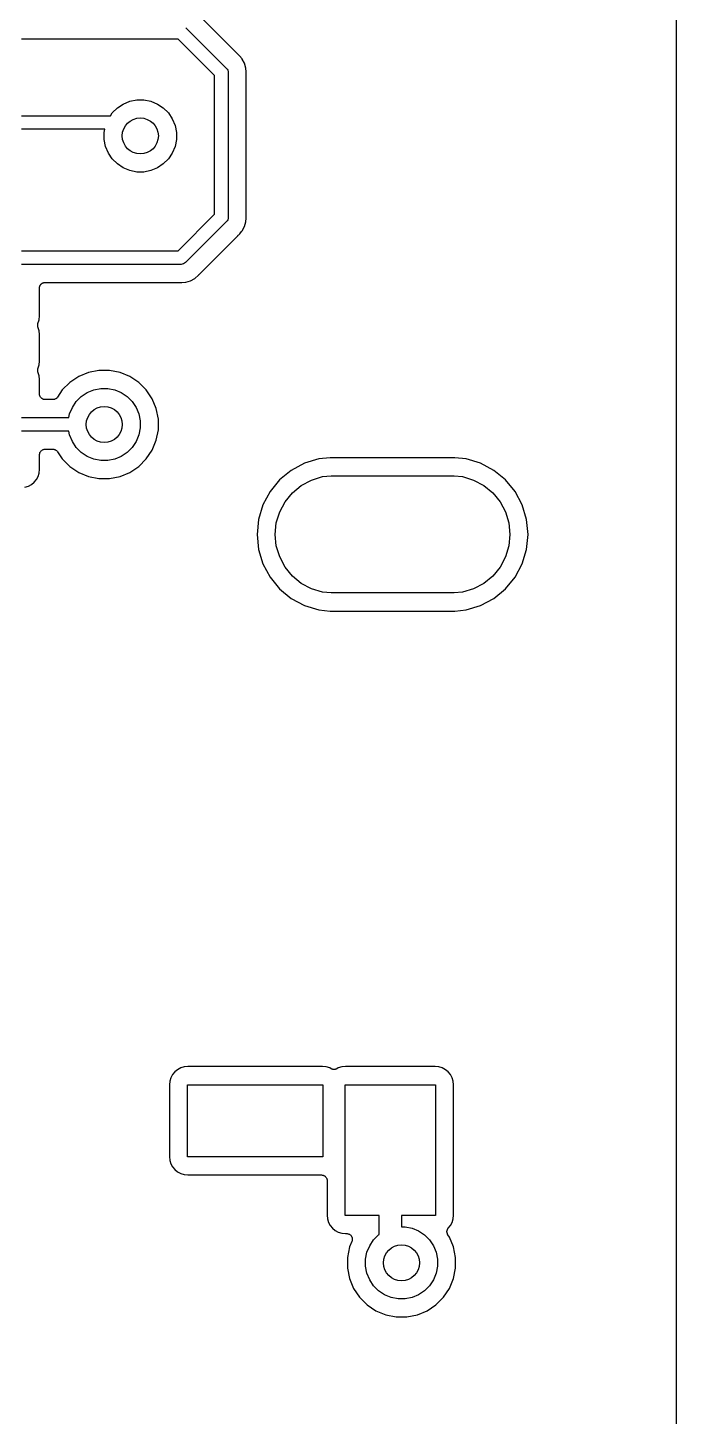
# Model space of a CAD drawing. Extents: x 113.2 to 188.8, y -123.8 to -78.2.
# Drawn here: x 181.65 to 188.85, y -106.2 to -90.8 of the extents above; entities that cross this region are included whole.
import ezdxf

# ---------------------------------------------------------------- set-up
doc = ezdxf.new("R2010")
doc.units = 0
doc.layers.add('BLACK', color=7, linetype='CONTINUOUS')

msp = doc.modelspace()

# ---------------------------------------------------------------- linework, layer by layer
at = {"layer": 'BLACK', "linetype": 'CONTINUOUS'}
for p, q in [((188.849, -78.2135), (188.849, -123.786)), ((183.983, -91.0938), (183.556, -90.6673)), ((183.406, -90.7996), (183.85, -91.2444)), ((183.319, -90.925), (181.58, -90.925)), ((183.725, -91.3311), (183.319, -90.925)), ((183.985, -91.0955), (183.983, -91.0938)), ((183.987, -91.0974), (183.985, -91.0955)), ((183.987, -91.098), (183.987, -91.0974)), ((183.995, -91.1046), (183.987, -91.098)), ((184.002, -91.1127), (183.995, -91.1046)), ((184.029, -91.1457), (184.002, -91.1127)), ((184.002, -91.1127), (184.002, -91.1127)), ((184.03, -91.1465), (184.029, -91.1457)), ((184.029, -91.1457), (184.029, -91.1457)), ((184.055, -91.1943), (184.03, -91.1465)), ((183.725, -92.8689), (183.725, -91.3311)), ((183.85, -91.2444), (183.853, -91.2467)), ((183.853, -91.2467), (183.863, -91.2581)), ((183.863, -91.2581), (183.87, -91.2712)), ((183.87, -91.2712), (183.874, -91.2853)), ((183.874, -91.2853), (183.875, -91.2963)), ((183.875, -91.2963), (183.875, -91.2963)), ((183.875, -91.2963), (183.875, -91.3)), ((183.875, -91.3), (183.875, -91.3037)), ((183.875, -91.3037), (183.875, -92.8963)), ((184.071, -91.2461), (184.055, -91.1943)), ((184.075, -91.2894), (184.071, -91.2461)), ((184.075, -91.2896), (184.075, -91.2894)), ((184.076, -91.3), (184.075, -91.2896)), ((184.075, -91.3104), (184.076, -91.3)), ((184.075, -91.3131), (184.075, -91.3104)), ((184.075, -91.3157), (184.075, -91.3131)), ((184.075, -91.3166), (184.075, -91.3157)), ((184.075, -92.8834), (184.075, -91.3166)), ((182.645, -91.6893), (182.711, -91.6455)), ((182.711, -91.6455), (182.783, -91.6154)), ((182.783, -91.6154), (182.861, -91.6)), ((182.861, -91.6), (182.939, -91.6)), ((182.939, -91.6), (183.017, -91.6154)), ((183.017, -91.6154), (183.089, -91.6455)), ((183.089, -91.6455), (183.155, -91.6893)), ((181.58, -91.775), (182.569, -91.775)), ((182.569, -91.775), (182.589, -91.745)), ((182.589, -91.745), (182.645, -91.6893)), ((183.155, -91.6893), (183.211, -91.745)), ((183.211, -91.745), (183.254, -91.8105)), ((182.507, -91.925), (181.58, -91.925)), ((182.5, -91.9606), (182.507, -91.925)), ((183.254, -91.8105), (183.285, -91.8833)), ((183.285, -91.8833), (183.3, -91.9606)), ((182.5, -92.0394), (182.5, -91.9606)), ((182.515, -92.1167), (182.5, -92.0394)), ((183.3, -92.0394), (183.285, -92.1167)), ((183.3, -91.9606), (183.3, -92.0394)), ((182.546, -92.1895), (182.515, -92.1167)), ((182.589, -92.255), (182.546, -92.1895)), ((182.645, -92.3107), (182.589, -92.255)), ((183.211, -92.255), (183.155, -92.3107)), ((183.254, -92.1895), (183.211, -92.255)), ((183.285, -92.1167), (183.254, -92.1895)), ((182.711, -92.3545), (182.645, -92.3107)), ((182.783, -92.3846), (182.711, -92.3545)), ((182.861, -92.4), (182.783, -92.3846)), ((182.939, -92.4), (182.861, -92.4)), ((183.017, -92.3846), (182.939, -92.4)), ((183.089, -92.3545), (183.017, -92.3846)), ((183.155, -92.3107), (183.089, -92.3545)), ((183.319, -93.275), (183.725, -92.8689)), ((183.85, -92.9556), (183.406, -93.4004)), ((183.853, -92.9533), (183.85, -92.9556)), ((183.863, -92.9419), (183.853, -92.9533)), ((183.87, -92.9288), (183.863, -92.9419)), ((183.874, -92.9147), (183.87, -92.9288)), ((183.875, -92.9037), (183.874, -92.9147)), ((183.875, -92.8963), (183.875, -92.9)), ((183.875, -92.9), (183.875, -92.9037)), ((183.875, -92.9037), (183.875, -92.9037)), ((184.03, -93.0535), (184.055, -93.0057)), ((184.055, -93.0057), (184.071, -92.9539)), ((184.071, -92.9539), (184.075, -92.9104)), ((184.075, -92.8861), (184.075, -92.8834)), ((184.075, -92.8887), (184.075, -92.8861)), ((184.075, -92.8896), (184.075, -92.8887)), ((184.076, -92.9), (184.075, -92.8896)), ((184.075, -92.9104), (184.076, -92.9)), ((184.075, -92.9104), (184.075, -92.9104)), ((183.556, -93.5327), (183.983, -93.1062)), ((183.983, -93.1056), (183.985, -93.1039)), ((183.983, -93.1062), (183.983, -93.1056)), ((183.985, -93.1039), (183.987, -93.102)), ((183.987, -93.102), (183.995, -93.0954)), ((183.995, -93.0954), (184.005, -93.0841)), ((184.005, -93.0841), (184.024, -93.0606)), ((184.024, -93.0606), (184.03, -93.0535)), ((184.024, -93.0606), (184.024, -93.0606)), ((181.58, -93.275), (183.319, -93.275)), ((183.346, -93.425), (181.58, -93.425)), ((183.35, -93.4254), (183.346, -93.425)), ((183.354, -93.425), (183.35, -93.4254)), ((183.365, -93.4239), (183.354, -93.425)), ((183.354, -93.425), (183.354, -93.425)), ((183.379, -93.4196), (183.365, -93.4239)), ((183.392, -93.4127), (183.379, -93.4196)), ((183.403, -93.4033), (183.392, -93.4127)), ((183.406, -93.4004), (183.403, -93.4033)), ((181.793, -93.6502), (181.795, -93.6475)), ((181.795, -93.6475), (181.797, -93.6455)), ((181.797, -93.6455), (181.799, -93.6433)), ((181.799, -93.6433), (181.801, -93.6412)), ((181.801, -93.6412), (181.804, -93.6389)), ((181.804, -93.6389), (181.806, -93.6373)), ((181.806, -93.6373), (181.808, -93.6355)), ((181.808, -93.6355), (181.811, -93.634)), ((181.811, -93.634), (181.814, -93.6322)), ((181.814, -93.6322), (181.816, -93.6311)), ((181.816, -93.6311), (181.819, -93.6297)), ((181.819, -93.6297), (181.822, -93.6288)), ((181.822, -93.6288), (181.825, -93.6276)), ((181.825, -93.6276), (181.828, -93.627)), ((181.828, -93.627), (181.831, -93.6262)), ((181.831, -93.6262), (181.834, -93.6259)), ((181.834, -93.6259), (181.837, -93.6253)), ((181.837, -93.6253), (181.84, -93.6253)), ((181.84, -93.6253), (181.843, -93.625)), ((181.843, -93.625), (183.333, -93.625)), ((183.333, -93.625), (183.334, -93.625)), ((183.334, -93.625), (183.337, -93.6253)), ((183.337, -93.6253), (183.34, -93.6253)), ((183.34, -93.6253), (183.35, -93.6263)), ((183.35, -93.6263), (183.36, -93.6253)), ((183.36, -93.6253), (183.361, -93.6253)), ((183.361, -93.6253), (183.404, -93.621)), ((183.404, -93.621), (183.456, -93.6053)), ((183.456, -93.6053), (183.504, -93.5798)), ((183.504, -93.5798), (183.545, -93.5454)), ((183.545, -93.5454), (183.552, -93.5373)), ((183.552, -93.5373), (183.553, -93.5366)), ((183.553, -93.5366), (183.555, -93.5348)), ((183.555, -93.5348), (183.556, -93.5327)), ((181.78, -93.6809), (181.781, -93.6781)), ((181.78, -93.6842), (181.78, -93.6809)), ((181.78, -93.6874), (181.78, -93.6842)), ((181.78, -93.6903), (181.78, -93.6874)), ((181.78, -93.6931), (181.78, -93.6903)), ((181.78, -93.694), (181.78, -93.6931)), ((181.781, -93.7031), (181.78, -93.694)), ((181.781, -93.6752), (181.782, -93.6721)), ((181.781, -93.6781), (181.781, -93.6752)), ((181.781, -93.9969), (181.781, -93.7031)), ((181.782, -93.6721), (181.783, -93.6689)), ((181.783, -93.6689), (181.784, -93.6662)), ((181.784, -93.6662), (181.785, -93.6635)), ((181.785, -93.6635), (181.787, -93.6606)), ((181.787, -93.6606), (181.788, -93.6576)), ((181.788, -93.6576), (181.789, -93.6552)), ((181.789, -93.6552), (181.791, -93.6527)), ((181.791, -93.6527), (181.793, -93.6502)), ((181.762, -94.0931), (181.763, -94.0874)), ((181.762, -94.0934), (181.762, -94.0931)), ((181.762, -94.0938), (181.762, -94.0934)), ((181.762, -94.0995), (181.762, -94.0938)), ((181.762, -94.1053), (181.762, -94.0995)), ((181.762, -94.1057), (181.762, -94.1053)), ((181.762, -94.1061), (181.762, -94.1057)), ((181.763, -94.1117), (181.762, -94.1061)), ((181.763, -94.0874), (181.764, -94.0818)), ((181.764, -94.0818), (181.777, -94.0392)), ((181.777, -94.0392), (181.781, -93.9969)), ((181.764, -94.1174), (181.763, -94.1117)), ((181.764, -94.1181), (181.764, -94.1174)), ((181.764, -94.1182), (181.764, -94.1181)), ((181.764, -94.1181), (181.764, -94.1181)), ((181.764, -94.1181), (181.764, -94.1181)), ((181.777, -94.1608), (181.764, -94.1182)), ((181.781, -94.2031), (181.777, -94.1608)), ((181.781, -94.4969), (181.781, -94.2031)), ((181.764, -94.5818), (181.777, -94.5392)), ((181.777, -94.5392), (181.781, -94.4969)), ((181.762, -94.5931), (181.763, -94.5874)), ((181.762, -94.5934), (181.762, -94.5931)), ((181.762, -94.5938), (181.762, -94.5934)), ((181.762, -94.5995), (181.762, -94.5938)), ((181.762, -94.6053), (181.762, -94.5995)), ((181.762, -94.6057), (181.762, -94.6053)), ((181.762, -94.6061), (181.762, -94.6057)), ((181.763, -94.6117), (181.762, -94.6061)), ((181.763, -94.5874), (181.764, -94.5818)), ((181.764, -94.6174), (181.763, -94.6117)), ((181.764, -94.6181), (181.764, -94.6174)), ((181.764, -94.6182), (181.764, -94.6181)), ((181.764, -94.6181), (181.764, -94.6181)), ((181.764, -94.6181), (181.764, -94.6181)), ((181.777, -94.6608), (181.764, -94.6182)), ((181.781, -94.7031), (181.777, -94.6608)), ((181.781, -94.8621), (181.781, -94.7031)), ((182.216, -94.6683), (182.118, -94.7339)), ((182.325, -94.6231), (182.216, -94.6683)), ((182.441, -94.6), (182.325, -94.6231)), ((182.559, -94.6), (182.441, -94.6)), ((182.675, -94.6231), (182.559, -94.6)), ((182.784, -94.6683), (182.675, -94.6231)), ((182.882, -94.7339), (182.784, -94.6683)), ((181.782, -94.8681), (181.781, -94.8621)), ((181.782, -94.8739), (181.782, -94.8681)), ((181.782, -94.8741), (181.782, -94.8739)), ((181.782, -94.8744), (181.782, -94.8741)), ((181.784, -94.8799), (181.782, -94.8744)), ((181.786, -94.8857), (181.784, -94.8799)), ((182.034, -94.8175), (181.981, -94.8971)), ((182.118, -94.7339), (182.034, -94.8175)), ((182.245, -94.8893), (182.311, -94.8455)), ((182.311, -94.8455), (182.383, -94.8154)), ((182.383, -94.8154), (182.461, -94.8)), ((182.461, -94.8), (182.539, -94.8)), ((182.539, -94.8), (182.617, -94.8154)), ((182.617, -94.8154), (182.689, -94.8455)), ((182.689, -94.8455), (182.755, -94.8893)), ((182.966, -94.8175), (182.882, -94.7339)), ((183.032, -94.9158), (182.966, -94.8175)), ((181.786, -94.8859), (181.786, -94.8857)), ((181.786, -94.8861), (181.786, -94.8859)), ((181.789, -94.8913), (181.786, -94.8861)), ((181.792, -94.8966), (181.789, -94.8913)), ((181.792, -94.8967), (181.792, -94.8966)), ((181.792, -94.8969), (181.792, -94.8967)), ((181.796, -94.9015), (181.792, -94.8969)), ((181.799, -94.9061), (181.796, -94.9015)), ((181.799, -94.9063), (181.799, -94.9061)), ((181.8, -94.9064), (181.799, -94.9063)), ((181.804, -94.9102), (181.8, -94.9064)), ((181.809, -94.914), (181.804, -94.9102)), ((181.809, -94.9141), (181.809, -94.914)), ((181.809, -94.9143), (181.809, -94.9141)), ((181.814, -94.9171), (181.809, -94.9143)), ((181.819, -94.9199), (181.814, -94.9171)), ((181.82, -94.92), (181.819, -94.9199)), ((181.82, -94.9201), (181.82, -94.92)), ((181.825, -94.9218), (181.82, -94.9201)), ((181.831, -94.9236), (181.825, -94.9218)), ((181.831, -94.9237), (181.831, -94.9236)), ((181.837, -94.9243), (181.831, -94.9237)), ((181.831, -94.9237), (181.831, -94.9237)), ((181.843, -94.925), (181.837, -94.9243)), ((181.844, -94.925), (181.843, -94.925)), ((181.929, -94.925), (181.844, -94.925)), ((181.844, -94.925), (181.844, -94.925)), ((181.844, -94.925), (181.844, -94.925)), ((181.844, -94.925), (181.844, -94.925)), ((181.934, -94.9244), (181.929, -94.925)), ((181.94, -94.9239), (181.934, -94.9244)), ((181.941, -94.9238), (181.94, -94.9238)), ((181.94, -94.9238), (181.94, -94.9239)), ((181.946, -94.9221), (181.941, -94.9238)), ((181.952, -94.9205), (181.946, -94.9221)), ((181.958, -94.9175), (181.952, -94.9203)), ((181.952, -94.9203), (181.952, -94.9203)), ((181.952, -94.9203), (181.952, -94.9205)), ((181.963, -94.9148), (181.958, -94.9175)), ((181.968, -94.9108), (181.963, -94.9145)), ((181.963, -94.9145), (181.963, -94.9146)), ((181.963, -94.9146), (181.963, -94.9148)), ((181.972, -94.9072), (181.968, -94.9108)), ((181.973, -94.9069), (181.972, -94.9072)), ((181.977, -94.9023), (181.973, -94.9067)), ((181.973, -94.9067), (181.973, -94.9069)), ((181.98, -94.8978), (181.977, -94.9023)), ((181.981, -94.8973), (181.98, -94.8978)), ((181.981, -94.8971), (181.981, -94.8973)), ((181.981, -94.8973), (181.981, -94.8973)), ((181.981, -94.8973), (181.981, -94.8973)), ((182.115, -95.0833), (182.146, -95.0105)), ((182.146, -95.0105), (182.189, -94.945)), ((182.189, -94.945), (182.245, -94.8893)), ((182.755, -94.8893), (182.811, -94.945)), ((182.811, -94.945), (182.854, -95.0105)), ((182.854, -95.0105), (182.885, -95.0833)), ((183.077, -95.025), (183.032, -94.9158)), ((183.1, -95.1409), (183.077, -95.025)), ((181.58, -95.125), (182.107, -95.125)), ((182.107, -95.125), (182.115, -95.0833)), ((182.885, -95.0833), (182.9, -95.1606)), ((182.9, -95.1606), (182.9, -95.2394)), ((183.1, -95.2591), (183.1, -95.1409)), ((182.107, -95.275), (181.58, -95.275)), ((182.115, -95.3167), (182.107, -95.275)), ((182.146, -95.3895), (182.115, -95.3167)), ((182.885, -95.3167), (182.854, -95.3895)), ((182.9, -95.2394), (182.885, -95.3167)), ((183.077, -95.375), (183.1, -95.2591)), ((181.796, -95.4978), (181.8, -95.4933)), ((181.8, -95.4929), (181.805, -95.4892)), ((181.8, -95.4931), (181.8, -95.4929)), ((181.8, -95.4933), (181.8, -95.4931)), ((181.805, -95.4892), (181.809, -95.4855)), ((181.809, -95.4855), (181.81, -95.4854)), ((181.81, -95.4853), (181.815, -95.4825)), ((181.81, -95.4854), (181.81, -95.4853)), ((181.815, -95.4825), (181.82, -95.4797)), ((181.82, -95.4797), (181.821, -95.4796)), ((181.82, -95.4797), (181.82, -95.4797)), ((181.821, -95.4796), (181.826, -95.4779)), ((181.826, -95.4779), (181.832, -95.4762)), ((181.832, -95.4761), (181.838, -95.4756)), ((181.832, -95.4762), (181.832, -95.4761)), ((181.832, -95.4762), (181.832, -95.4762)), ((181.838, -95.4756), (181.844, -95.475)), ((181.844, -95.475), (181.929, -95.475)), ((181.929, -95.475), (181.929, -95.475)), ((181.929, -95.475), (181.929, -95.475)), ((181.929, -95.475), (181.929, -95.475)), ((181.929, -95.475), (181.929, -95.475)), ((181.929, -95.475), (181.935, -95.4757)), ((181.935, -95.4757), (181.941, -95.4763)), ((181.941, -95.4763), (181.941, -95.4763)), ((181.941, -95.4763), (181.942, -95.4764)), ((181.942, -95.4764), (181.947, -95.4781)), ((181.947, -95.4781), (181.953, -95.4798)), ((181.953, -95.4798), (181.953, -95.48)), ((181.953, -95.48), (181.953, -95.4801)), ((181.953, -95.4801), (181.958, -95.4829)), ((181.958, -95.4829), (181.964, -95.4857)), ((181.964, -95.4857), (181.964, -95.4858)), ((181.964, -95.4858), (181.964, -95.486)), ((181.964, -95.486), (181.969, -95.4897)), ((181.969, -95.4897), (181.973, -95.4934)), ((181.973, -95.4934), (181.973, -95.4937)), ((181.973, -95.4937), (181.973, -95.4939)), ((181.973, -95.4939), (181.977, -95.4984)), ((182.189, -95.455), (182.146, -95.3895)), ((182.245, -95.5107), (182.189, -95.455)), ((182.811, -95.455), (182.755, -95.5107)), ((182.854, -95.3895), (182.811, -95.455)), ((182.966, -95.5825), (183.032, -95.4842)), ((183.032, -95.4842), (183.077, -95.375)), ((181.781, -95.537), (181.782, -95.531)), ((181.781, -95.5374), (181.781, -95.537)), ((181.781, -95.5378), (181.781, -95.5374)), ((181.781, -95.5374), (181.781, -95.5374)), ((181.781, -95.5374), (181.781, -95.5374)), ((181.781, -95.6969), (181.781, -95.5378)), ((181.782, -95.531), (181.783, -95.5252)), ((181.783, -95.5248), (181.784, -95.519)), ((181.783, -95.525), (181.783, -95.5248)), ((181.783, -95.5252), (181.783, -95.525)), ((181.784, -95.519), (181.786, -95.5135)), ((181.786, -95.5131), (181.789, -95.5079)), ((181.786, -95.5133), (181.786, -95.5131)), ((181.786, -95.5135), (181.786, -95.5133)), ((181.789, -95.5079), (181.792, -95.5027)), ((181.792, -95.5023), (181.796, -95.4978)), ((181.792, -95.5025), (181.792, -95.5023)), ((181.792, -95.5027), (181.792, -95.5025)), ((181.977, -95.4984), (181.981, -95.5029)), ((181.981, -95.5029), (182.034, -95.5825)), ((182.034, -95.5825), (182.118, -95.666)), ((182.311, -95.5545), (182.245, -95.5107)), ((182.383, -95.5846), (182.311, -95.5545)), ((182.461, -95.6), (182.383, -95.5846)), ((182.539, -95.6), (182.461, -95.6)), ((182.617, -95.5846), (182.539, -95.6)), ((182.689, -95.5545), (182.617, -95.5846)), ((182.755, -95.5107), (182.689, -95.5545)), ((182.882, -95.666), (182.966, -95.5825)), ((184.723, -95.6309), (184.575, -95.7098)), ((184.883, -95.5823), (184.723, -95.6309)), ((185.008, -95.57), (184.883, -95.5823)), ((186.392, -95.57), (185.008, -95.57)), ((186.517, -95.5823), (186.392, -95.57)), ((186.677, -95.6309), (186.517, -95.5823)), ((186.825, -95.7098), (186.677, -95.6309)), ((181.747, -95.8117), (181.766, -95.7769)), ((181.766, -95.7769), (181.777, -95.7392)), ((181.777, -95.7392), (181.781, -95.6969)), ((182.118, -95.666), (182.216, -95.7317)), ((182.216, -95.7317), (182.325, -95.7769)), ((182.325, -95.7769), (182.441, -95.8)), ((182.441, -95.8), (182.559, -95.8)), ((182.559, -95.8), (182.675, -95.7769)), ((182.675, -95.7769), (182.784, -95.7317)), ((182.784, -95.7317), (182.882, -95.666)), ((184.575, -95.7098), (184.446, -95.8161)), ((184.8, -95.8166), (184.923, -95.7794)), ((184.923, -95.7794), (185.018, -95.77)), ((185.018, -95.77), (186.382, -95.77)), ((186.382, -95.77), (186.477, -95.7794)), ((186.477, -95.7794), (186.6, -95.8166)), ((186.954, -95.816), (186.825, -95.7098)), ((181.619, -95.8971), (181.657, -95.8857)), ((181.657, -95.8857), (181.692, -95.8671)), ((181.692, -95.8671), (181.722, -95.8421)), ((181.722, -95.8421), (181.747, -95.8117)), ((184.34, -95.9455), (184.261, -96.0931)), ((184.446, -95.8161), (184.34, -95.9455)), ((184.507, -96.0571), (184.588, -95.9582)), ((184.588, -95.9582), (184.687, -95.8769)), ((184.687, -95.8769), (184.8, -95.8166)), ((186.6, -95.8166), (186.713, -95.8769)), ((186.713, -95.8769), (186.812, -95.9582)), ((186.812, -95.9582), (186.893, -96.0571)), ((187.06, -95.9455), (186.954, -95.816)), ((187.139, -96.0931), (187.06, -95.9455)), ((184.261, -96.0931), (184.212, -96.2534)), ((184.447, -96.1701), (184.507, -96.0571)), ((186.893, -96.0571), (186.953, -96.1701)), ((187.188, -96.2534), (187.139, -96.0931)), ((184.212, -96.2534), (184.196, -96.42)), ((184.409, -96.2926), (184.447, -96.1701)), ((186.953, -96.1701), (186.991, -96.2926)), ((187.204, -96.42), (187.188, -96.2534)), ((184.196, -96.42), (184.212, -96.5866)), ((184.397, -96.42), (184.409, -96.2926)), ((184.409, -96.5474), (184.397, -96.42)), ((186.991, -96.2926), (187.003, -96.42)), ((187.003, -96.42), (186.991, -96.5474)), ((187.188, -96.5866), (187.204, -96.42)), ((184.447, -96.6699), (184.409, -96.5474)), ((186.991, -96.5474), (186.953, -96.6699)), ((184.212, -96.5866), (184.261, -96.7469)), ((184.507, -96.7829), (184.447, -96.6699)), ((186.953, -96.6699), (186.893, -96.7829)), ((187.139, -96.7469), (187.188, -96.5866)), ((184.261, -96.7469), (184.34, -96.8945)), ((184.588, -96.8818), (184.507, -96.7829)), ((184.687, -96.9631), (184.588, -96.8818)), ((186.812, -96.8818), (186.713, -96.9631)), ((186.893, -96.7829), (186.812, -96.8818)), ((187.06, -96.8945), (187.139, -96.7469)), ((184.34, -96.8945), (184.446, -97.0239)), ((184.446, -97.0239), (184.575, -97.1302)), ((184.8, -97.0234), (184.687, -96.9631)), ((184.923, -97.0606), (184.8, -97.0234)), ((186.6, -97.0234), (186.477, -97.0606)), ((186.713, -96.9631), (186.6, -97.0234)), ((186.825, -97.1302), (186.954, -97.024)), ((186.954, -97.024), (187.06, -96.8945)), ((184.575, -97.1302), (184.723, -97.2091)), ((185.018, -97.07), (184.923, -97.0606)), ((186.382, -97.07), (185.018, -97.07)), ((186.477, -97.0606), (186.382, -97.07)), ((186.677, -97.2091), (186.825, -97.1302)), ((184.723, -97.2091), (184.883, -97.2577)), ((184.883, -97.2577), (185.008, -97.27)), ((185.008, -97.27), (186.392, -97.27)), ((186.392, -97.27), (186.517, -97.2577)), ((186.517, -97.2577), (186.677, -97.2091)), ((183.258, -102.413), (183.239, -102.448)), ((183.283, -102.383), (183.258, -102.413)), ((183.313, -102.358), (183.283, -102.383)), ((183.348, -102.339), (183.313, -102.358)), ((183.386, -102.328), (183.348, -102.339)), ((183.428, -102.324), (183.386, -102.328)), ((184.922, -102.324), (183.428, -102.324)), ((184.964, -102.328), (184.922, -102.324)), ((185.002, -102.339), (184.964, -102.328)), ((185.02, -102.349), (185.002, -102.339)), ((185.026, -102.351), (185.02, -102.349)), ((185.031, -102.354), (185.026, -102.351)), ((185.032, -102.354), (185.031, -102.354)), ((185.031, -102.354), (185.031, -102.354)), ((185.037, -102.355), (185.032, -102.354)), ((185.043, -102.356), (185.037, -102.355)), ((185.044, -102.356), (185.043, -102.356)), ((185.043, -102.356), (185.043, -102.356)), ((185.05, -102.356), (185.044, -102.356)), ((185.055, -102.356), (185.05, -102.356)), ((185.056, -102.356), (185.055, -102.356)), ((185.062, -102.355), (185.056, -102.356)), ((185.056, -102.356), (185.056, -102.356)), ((185.067, -102.354), (185.062, -102.355)), ((185.068, -102.354), (185.067, -102.354)), ((185.073, -102.352), (185.068, -102.354)), ((185.068, -102.354), (185.068, -102.354)), ((185.079, -102.35), (185.073, -102.352)), ((185.08, -102.349), (185.079, -102.349)), ((185.079, -102.349), (185.079, -102.349)), ((185.079, -102.349), (185.079, -102.349)), ((185.079, -102.349), (185.079, -102.35)), ((185.098, -102.339), (185.08, -102.349)), ((185.136, -102.328), (185.098, -102.339)), ((185.178, -102.324), (185.136, -102.328)), ((186.172, -102.324), (185.178, -102.324)), ((186.214, -102.328), (186.172, -102.324)), ((186.252, -102.339), (186.214, -102.328)), ((186.287, -102.358), (186.252, -102.339)), ((186.317, -102.383), (186.287, -102.358)), ((186.342, -102.413), (186.317, -102.383)), ((186.361, -102.448), (186.342, -102.413)), ((183.228, -102.486), (183.224, -102.528)), ((183.224, -102.528), (183.224, -103.322)), ((183.239, -102.448), (183.228, -102.486)), ((183.425, -103.325), (183.425, -102.525)), ((183.425, -102.525), (184.925, -102.525)), ((184.925, -102.525), (184.925, -103.325)), ((185.175, -103.975), (185.175, -102.525)), ((185.175, -102.525), (186.175, -102.525)), ((186.175, -102.525), (186.175, -103.975)), ((186.372, -102.486), (186.361, -102.448)), ((186.376, -102.528), (186.372, -102.486)), ((186.376, -103.972), (186.376, -102.528)), ((183.224, -103.322), (183.228, -103.364)), ((184.925, -103.325), (183.425, -103.325)), ((183.228, -103.364), (183.239, -103.402)), ((183.239, -103.402), (183.258, -103.437)), ((183.258, -103.437), (183.283, -103.467)), ((183.283, -103.467), (183.313, -103.492)), ((183.313, -103.492), (183.348, -103.511)), ((183.348, -103.511), (183.386, -103.522)), ((183.386, -103.522), (183.428, -103.526)), ((183.428, -103.526), (184.911, -103.526)), ((184.911, -103.526), (184.911, -103.526)), ((184.911, -103.526), (184.911, -103.526)), ((184.911, -103.526), (184.911, -103.526)), ((184.911, -103.526), (184.912, -103.526)), ((184.912, -103.526), (184.918, -103.527)), ((184.918, -103.527), (184.924, -103.528)), ((184.924, -103.528), (184.924, -103.528)), ((184.924, -103.528), (184.924, -103.528)), ((184.924, -103.528), (184.93, -103.529)), ((184.93, -103.529), (184.935, -103.531)), ((184.935, -103.531), (184.935, -103.531)), ((184.935, -103.531), (184.936, -103.531)), ((184.936, -103.531), (184.941, -103.534)), ((184.941, -103.534), (184.946, -103.537)), ((184.946, -103.537), (184.946, -103.537)), ((184.946, -103.537), (184.946, -103.537)), ((184.946, -103.537), (184.951, -103.541)), ((184.951, -103.541), (184.955, -103.545)), ((184.955, -103.545), (184.956, -103.545)), ((184.956, -103.545), (184.956, -103.545)), ((184.956, -103.545), (184.959, -103.55)), ((184.959, -103.55), (184.963, -103.554)), ((184.963, -103.554), (184.963, -103.555)), ((184.963, -103.555), (184.963, -103.555)), ((184.963, -103.555), (184.966, -103.56)), ((184.966, -103.56), (184.969, -103.565)), ((184.969, -103.565), (184.969, -103.565)), ((184.969, -103.565), (184.969, -103.566)), ((184.969, -103.566), (184.971, -103.571)), ((184.971, -103.571), (184.973, -103.577)), ((184.973, -103.577), (184.973, -103.577)), ((184.973, -103.577), (184.973, -103.577)), ((184.973, -103.577), (184.973, -103.583)), ((184.973, -103.583), (184.974, -103.589)), ((184.974, -103.589), (184.974, -103.972)), ((184.974, -103.972), (184.978, -104.014)), ((184.978, -104.014), (184.989, -104.052)), ((184.989, -104.052), (185.008, -104.087)), ((185.008, -104.087), (185.033, -104.117)), ((185.033, -104.117), (185.063, -104.142)), ((185.55, -103.975), (185.175, -103.975)), ((185.55, -104.186), (185.55, -103.975)), ((186.175, -103.975), (185.8, -103.975)), ((185.8, -103.975), (185.8, -104.1)), ((185.8, -104.1), (185.839, -104.1)), ((185.839, -104.1), (185.917, -104.115)), ((185.917, -104.115), (185.989, -104.146)), ((186.313, -104.123), (186.315, -104.12)), ((186.315, -104.12), (186.317, -104.118)), ((186.317, -104.118), (186.318, -104.116)), ((186.318, -104.116), (186.342, -104.087)), ((186.342, -104.087), (186.361, -104.052)), ((186.361, -104.052), (186.372, -104.014)), ((186.372, -104.014), (186.376, -103.972)), ((185.063, -104.142), (185.098, -104.161)), ((185.098, -104.161), (185.136, -104.172)), ((185.136, -104.172), (185.178, -104.176)), ((185.178, -104.176), (185.191, -104.176)), ((185.191, -104.176), (185.191, -104.176)), ((185.191, -104.176), (185.191, -104.176)), ((185.191, -104.176), (185.191, -104.176)), ((185.191, -104.176), (185.191, -104.176)), ((185.191, -104.176), (185.197, -104.177)), ((185.197, -104.177), (185.203, -104.178)), ((185.203, -104.178), (185.203, -104.178)), ((185.203, -104.178), (185.204, -104.178)), ((185.204, -104.178), (185.209, -104.179)), ((185.209, -104.179), (185.215, -104.181)), ((185.215, -104.181), (185.215, -104.181)), ((185.215, -104.181), (185.215, -104.181)), ((185.215, -104.181), (185.221, -104.184)), ((185.221, -104.184), (185.226, -104.187)), ((185.249, -104.263), (185.223, -104.325)), ((185.226, -104.187), (185.226, -104.187)), ((185.226, -104.187), (185.226, -104.187)), ((185.226, -104.187), (185.231, -104.191)), ((185.231, -104.191), (185.235, -104.195)), ((185.235, -104.195), (185.235, -104.195)), ((185.235, -104.195), (185.236, -104.195)), ((185.236, -104.195), (185.239, -104.2)), ((185.239, -104.2), (185.243, -104.204)), ((185.243, -104.204), (185.243, -104.205)), ((185.243, -104.205), (185.243, -104.205)), ((185.243, -104.205), (185.246, -104.21)), ((185.246, -104.21), (185.249, -104.215)), ((185.249, -104.215), (185.249, -104.215)), ((185.249, -104.215), (185.249, -104.216)), ((185.249, -104.216), (185.251, -104.221)), ((185.25, -104.257), (185.249, -104.263)), ((185.252, -104.252), (185.25, -104.257)), ((185.251, -104.221), (185.252, -104.227)), ((185.252, -104.227), (185.252, -104.227)), ((185.252, -104.227), (185.252, -104.227)), ((185.252, -104.227), (185.253, -104.233)), ((185.253, -104.245), (185.252, -104.251)), ((185.252, -104.251), (185.252, -104.252)), ((185.252, -104.252), (185.252, -104.252)), ((185.253, -104.233), (185.253, -104.239)), ((185.253, -104.239), (185.253, -104.239)), ((185.253, -104.239), (185.253, -104.24)), ((185.253, -104.24), (185.253, -104.245)), ((185.446, -104.311), (185.489, -104.245)), ((185.489, -104.245), (185.545, -104.189)), ((185.545, -104.189), (185.55, -104.186)), ((185.989, -104.146), (186.055, -104.189)), ((186.055, -104.189), (186.111, -104.245)), ((186.111, -104.245), (186.154, -104.311)), ((186.304, -104.149), (186.305, -104.146)), ((186.304, -104.152), (186.304, -104.149)), ((186.304, -104.155), (186.304, -104.152)), ((186.304, -104.158), (186.304, -104.155)), ((186.304, -104.161), (186.304, -104.158)), ((186.305, -104.164), (186.304, -104.161)), ((186.305, -104.143), (186.306, -104.14)), ((186.305, -104.146), (186.305, -104.143)), ((186.305, -104.167), (186.305, -104.164)), ((186.306, -104.17), (186.305, -104.167)), ((186.306, -104.14), (186.307, -104.137)), ((186.307, -104.173), (186.306, -104.17)), ((186.307, -104.137), (186.308, -104.134)), ((186.308, -104.176), (186.307, -104.173)), ((186.308, -104.134), (186.309, -104.131)), ((186.309, -104.179), (186.308, -104.176)), ((186.309, -104.131), (186.31, -104.128)), ((186.31, -104.182), (186.309, -104.179)), ((186.31, -104.128), (186.312, -104.126)), ((186.311, -104.185), (186.31, -104.182)), ((186.313, -104.187), (186.311, -104.185)), ((186.312, -104.126), (186.313, -104.123)), ((186.314, -104.19), (186.313, -104.187)), ((186.315, -104.19), (186.314, -104.19)), ((186.332, -104.216), (186.315, -104.19)), ((186.377, -104.325), (186.332, -104.216)), ((185.223, -104.325), (185.2, -104.441)), ((185.4, -104.461), (185.415, -104.383)), ((185.415, -104.383), (185.446, -104.311)), ((186.154, -104.311), (186.185, -104.383)), ((186.185, -104.383), (186.2, -104.461)), ((186.4, -104.441), (186.377, -104.325)), ((185.2, -104.441), (185.2, -104.559)), ((185.2, -104.559), (185.223, -104.675)), ((185.4, -104.539), (185.4, -104.461)), ((185.415, -104.617), (185.4, -104.539)), ((186.2, -104.539), (186.185, -104.617)), ((186.2, -104.461), (186.2, -104.539)), ((186.377, -104.675), (186.4, -104.559)), ((186.4, -104.559), (186.4, -104.441)), ((185.223, -104.675), (185.268, -104.784)), ((185.446, -104.689), (185.415, -104.617)), ((185.489, -104.755), (185.446, -104.689)), ((186.154, -104.689), (186.111, -104.755)), ((186.185, -104.617), (186.154, -104.689)), ((186.332, -104.784), (186.377, -104.675)), ((185.268, -104.784), (185.334, -104.882)), ((185.334, -104.882), (185.418, -104.966)), ((185.545, -104.811), (185.489, -104.755)), ((185.611, -104.854), (185.545, -104.811)), ((185.683, -104.885), (185.611, -104.854)), ((185.761, -104.9), (185.683, -104.885)), ((185.917, -104.885), (185.839, -104.9)), ((185.989, -104.854), (185.917, -104.885)), ((186.055, -104.811), (185.989, -104.854)), ((186.111, -104.755), (186.055, -104.811)), ((186.182, -104.966), (186.266, -104.882)), ((186.266, -104.882), (186.332, -104.784)), ((185.418, -104.966), (185.516, -105.032)), ((185.516, -105.032), (185.625, -105.077)), ((185.839, -104.9), (185.761, -104.9)), ((185.975, -105.077), (186.084, -105.032)), ((186.084, -105.032), (186.182, -104.966)), ((185.625, -105.077), (185.741, -105.1)), ((185.741, -105.1), (185.859, -105.1)), ((185.859, -105.1), (185.975, -105.077))]:
    msp.add_line(p, q, dxfattribs=at)
at = {"layer": 'BLACK'}
for centre in [(182.9, -92), (182.5, -95.2), (185.8, -104.5)]:
    msp.add_circle(centre, 0.2, dxfattribs=at)

doc.saveas('drawing.dxf')
